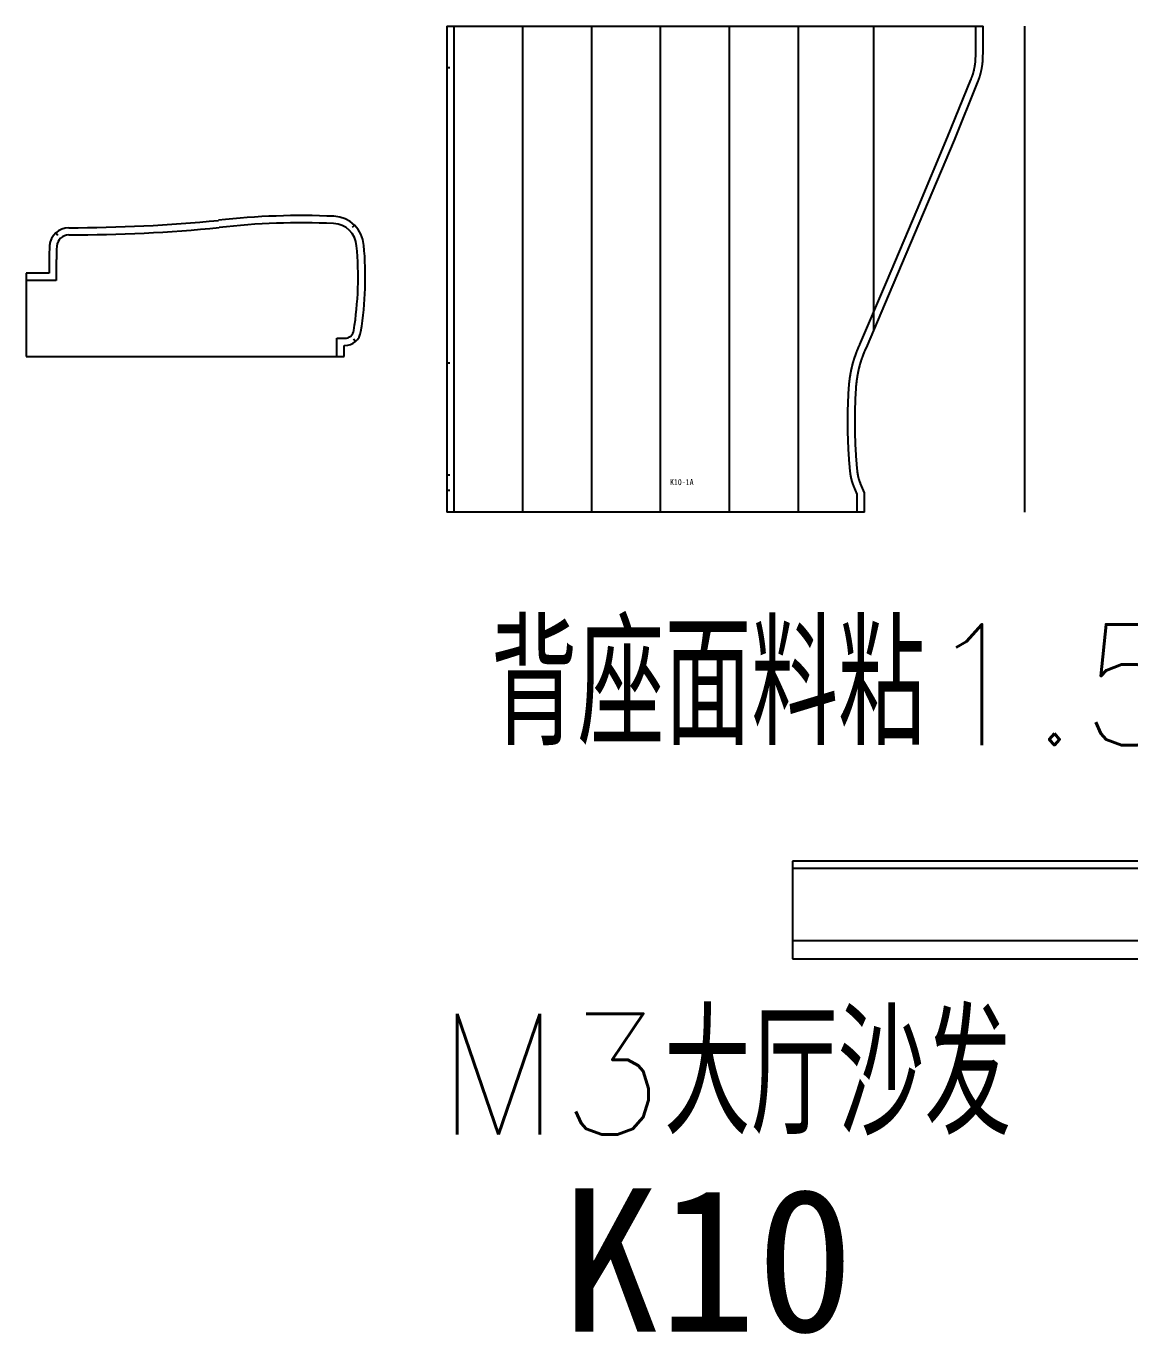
# Model space of a CAD drawing. Header units: millimetres. Extents: x 1725838 to 1745173, y -304752 to -289676.
# Drawn here: x 1726156 to 1727985, y -303026 to -300859 of the extents above; entities that cross this region are included whole.
import ezdxf

# ---------------------------------------------------------------- set-up
doc = ezdxf.new("R2010")
doc.units = ezdxf.units.MM
for name, color, linetype in [('剪口线', 7, 'Continuous'), ('文字', 7, 'Continuous'), ('缝头内线', 7, 'Continuous')]:
    doc.layers.add(name, color=color, linetype=linetype)
doc.styles.get("Standard").update_dxf_attribs({"font": 'simplex.shx', "bigfont": 'gbcbig.shx'})
doc.styles.add('宋体平面', font='', dxfattribs={"width": 0.8})
doc.styles.get('宋体平面').set_extended_font_data('NSimSun')

msp = doc.modelspace()

# ---------------------------------------------------------------- linework, layer by layer
for p, q in [((1726852.8, -300859), (1727741.7, -300859)), ((1726852.8, -300859), (1726852.8, -301664.8)), ((1727545, -301664.8), (1726852.8, -301664.8)), ((1728633.5, -302243.1), (1727426.1, -302243.1)), ((1727426.1, -302243.1), (1727426.1, -302405.1)), ((1727426.1, -302405.1), (1728667, -302405.1))]:
    msp.add_line(p, q)
at = {"lineweight": -3}
for p, q in [((1726193.7, -301246), (1726193.7, -301268.4)), ((1726155.7, -301268.4), (1726155.7, -301406.4)), ((1726193.7, -301268.4), (1726155.7, -301268.4)), ((1726682.7, -301406.4), (1726682.7, -301388.4)), ((1726682.7, -301388.4), (1726683.9, -301388.4)), ((1726155.7, -301406.4), (1726682.7, -301406.4))]:
    msp.add_line(p, q, dxfattribs=at)
msp.add_lwpolyline([(1727545, -301664.8), (1727545, -301632.5), (1727538.7, -301616.8), (1727538.5, -301616.5), (1727538.5, -301616.4), (1727538.4, -301616.4), (1727538.4, -301616.3), (1727538.4, -301616.2), (1727538.4, -301616.2), (1727538.3, -301616.1), (1727538.3, -301616.1), (1727538.3, -301616), (1727538.3, -301616), (1727538.2, -301615.9), (1727538.2, -301615.9), (1727538.2, -301615.8), (1727538.2, -301615.7), (1727538.1, -301615.7), (1727538.1, -301615.6), (1727538.1, -301615.6), (1727538.1, -301615.5), (1727538, -301615.5), (1727538, -301615.4), (1727538, -301615.3), (1727538, -301615.3), (1727537.9, -301615.2), (1727537.9, -301615.2), (1727537.9, -301615.1), (1727537.9, -301615), (1727537.8, -301615), (1727537.8, -301614.9), (1727537.8, -301614.9), (1727537.8, -301614.8), (1727537.8, -301614.7), (1727537.7, -301614.7), (1727537.7, -301614.6), (1727537.7, -301614.6), (1727537.7, -301614.5), (1727537.6, -301614.4), (1727537.6, -301614.4), (1727537.6, -301614.3), (1727537.6, -301614.2), (1727537.5, -301614.2), (1727537.5, -301614.1), (1727537.5, -301614.1), (1727537.5, -301614), (1727537.4, -301613.9), (1727537.4, -301613.9), (1727537.4, -301613.8), (1727537.4, -301613.7), (1727537.3, -301613.7), (1727537.3, -301613.6), (1727537.3, -301613.5), (1727537.3, -301613.5), (1727537.2, -301613.4), (1727537.2, -301613.3), (1727537.2, -301613.3), (1727537.2, -301613.2), (1727537.1, -301613.1), (1727537.1, -301613.1), (1727537.1, -301613), (1727537.1, -301612.9), (1727537, -301612.9), (1727537, -301612.8), (1727537, -301612.7), (1727537, -301612.7), (1727537, -301612.6), (1727536.9, -301612.5), (1727536.9, -301612.5), (1727536.9, -301612.4), (1727536.9, -301612.3), (1727536.8, -301612.2), (1727536.8, -301612.2), (1727536.8, -301612.1), (1727536.8, -301612), (1727536.7, -301612), (1727536.7, -301611.9), (1727536.7, -301611.8), (1727536.7, -301611.8), (1727536.7, -301611.7), (1727536.6, -301611.6), (1727536.6, -301611.5), (1727536.6, -301611.5), (1727536.6, -301611.4), (1727536.5, -301611.3), (1727536.5, -301611.3), (1727536.5, -301611.2), (1727536.4, -301611), (1727536.4, -301610.9), (1727536.4, -301610.7), (1727536.3, -301610.6), (1727536.3, -301610.5), (1727536.2, -301610.3), (1727536.2, -301610.2), (1727536.1, -301610), (1727536.1, -301609.8), (1727536.1, -301609.7), (1727536, -301609.5), (1727536, -301609.4), (1727535.9, -301609.2), (1727535.9, -301609.1), (1727535.8, -301608.9), (1727535.8, -301608.8), (1727535.8, -301608.6), (1727535.7, -301608.4), (1727535.7, -301608.3), (1727535.6, -301608.1), (1727535.6, -301608), (1727535.5, -301607.8), (1727535.5, -301607.6), (1727535.5, -301607.5), (1727535.4, -301607.3), (1727535.4, -301607.1), (1727535.3, -301607), (1727535.3, -301606.8), (1727535.3, -301606.7), (1727535.2, -301606.5), (1727535.2, -301606.3), (1727535.2, -301606.2), (1727535.1, -301606), (1727535.1, -301605.8), (1727535, -301605.6), (1727535, -301605.5), (1727535, -301605.3), (1727534.9, -301605.1), (1727534.9, -301605), (1727534.9, -301604.8), (1727534.8, -301604.6), (1727534.8, -301604.4), (1727534.8, -301604.3), (1727534.7, -301604.1), (1727534.7, -301603.9), (1727534.7, -301603.7), (1727534.6, -301603.6), (1727534.6, -301603.4), (1727534.6, -301603.2), (1727534.5, -301603), (1727534.5, -301602.9), (1727534.5, -301602.7), (1727534.4, -301602.5), (1727534.4, -301602.3), (1727534.4, -301602.1), (1727534.3, -301602), (1727534.3, -301601.8), (1727534.3, -301601.6), (1727534.2, -301601.4), (1727534.2, -301601.2), (1727534.2, -301601), (1727534.2, -301600.9), (1727534.1, -301600.7), (1727534.1, -301600.5), (1727534.1, -301600.3), (1727534, -301600.1), (1727534, -301599.9), (1727534, -301599.7), (1727534, -301599.6), (1727533.9, -301599.4), (1727533.9, -301599.2), (1727533.9, -301599), (1727533.9, -301598.8), (1727533.8, -301598.6), (1727533.8, -301598.4), (1727533.8, -301598.2), (1727533.8, -301598.1), (1727533.7, -301597.9), (1727533.7, -301597.7), (1727533.7, -301597.5), (1727533.7, -301597.3), (1727533.7, -301597.1), (1727533.6, -301596.9), (1727533.6, -301596.7), (1727533.6, -301596.5), (1727533.6, -301596.4), (1727533.5, -301595.9), (1727533.5, -301595.3), (1727533.4, -301594.8), (1727533.4, -301594.2), (1727533.3, -301593.7), (1727533.3, -301593.1), (1727533.2, -301592.6), (1727533.2, -301592.1), (1727533.1, -301591.5), (1727533.1, -301591), (1727533, -301590.4), (1727533, -301589.9), (1727532.9, -301589.3), (1727532.9, -301588.8), (1727532.8, -301588.2), (1727532.8, -301587.7), (1727532.7, -301587.2), (1727532.7, -301586.6), (1727532.6, -301586.1), (1727532.6, -301585.5), (1727532.5, -301585), (1727532.5, -301584.4), (1727532.4, -301583.9), (1727532.4, -301583.3), (1727532.4, -301582.8), (1727532.3, -301582.2), (1727532.3, -301581.7), (1727532.2, -301581.1), (1727532.2, -301580.6), (1727532.1, -301580), (1727532.1, -301579.5), (1727532.1, -301578.9), (1727532, -301578.4), (1727532, -301577.8), (1727531.9, -301577.3), (1727531.9, -301576.7), (1727531.9, -301576.2), (1727531.8, -301575.6), (1727531.8, -301575.1), (1727531.7, -301574.5), (1727531.7, -301574), (1727531.7, -301573.4), (1727531.6, -301572.9), (1727531.6, -301572.3), (1727531.5, -301571.8), (1727531.5, -301571.2), (1727531.5, -301570.7), (1727531.4, -301570.1), (1727531.4, -301569.6), (1727531.4, -301569), (1727531.3, -301568.5), (1727531.3, -301567.9), (1727531.3, -301567.4), (1727531.2, -301566.8), (1727531.2, -301566.3), (1727531.2, -301565.7), (1727531.1, -301565.2), (1727531.1, -301564.6), (1727531.1, -301564.1), (1727531, -301563.5), (1727531, -301563), (1727531, -301562.4), (1727530.9, -301561.9), (1727530.9, -301561.3), (1727530.9, -301560.7), (1727530.8, -301560.2), (1727530.8, -301559.6), (1727530.8, -301559.1), (1727530.7, -301558.5), (1727530.7, -301558), (1727530.7, -301557.4), (1727530.7, -301556.9), (1727530.6, -301556.3), (1727530.6, -301555.8), (1727530.6, -301555.2), (1727530.6, -301554.6), (1727530.5, -301554.1), (1727530.5, -301553.5), (1727530.5, -301553), (1727530.5, -301552.4), (1727530.4, -301551.9), (1727530.4, -301551.3), (1727530.4, -301550.8), (1727530.4, -301550.2), (1727530.3, -301549.6), (1727530.3, -301549.1), (1727530.3, -301548.5), (1727530.3, -301548), (1727530.2, -301547.4), (1727530.2, -301546.9), (1727530.2, -301546.3), (1727530.2, -301545.8), (1727530.2, -301545.2), (1727530.1, -301544.6), (1727530.1, -301544.1), (1727530.1, -301543.5), (1727530.1, -301543), (1727530.1, -301542.4), (1727530, -301541.9), (1727530, -301541.3), (1727530, -301540.7), (1727530, -301540.2), (1727530, -301539.6), (1727530, -301539.1), (1727529.9, -301538.5), (1727529.9, -301538), (1727529.9, -301537.4), (1727529.9, -301536.8), (1727529.9, -301536.3), (1727529.9, -301535.7), (1727529.9, -301535.2), (1727529.8, -301534.6), (1727529.8, -301534), (1727529.8, -301533.5), (1727529.8, -301532.9), (1727529.8, -301532.4), (1727529.8, -301531.8), (1727529.8, -301531.3), (1727529.8, -301530.7), (1727529.8, -301530.1), (1727529.7, -301529.6), (1727529.7, -301529), (1727529.7, -301528.5), (1727529.7, -301527.9), (1727529.7, -301527.3), (1727529.7, -301526.8), (1727529.7, -301526.2), (1727529.7, -301525.7), (1727529.7, -301525.1), (1727529.7, -301524.6), (1727529.7, -301524), (1727529.7, -301523.4), (1727529.7, -301522.9), (1727529.6, -301522.3), (1727529.6, -301521.8), (1727529.6, -301521.2), (1727529.6, -301520.6), (1727529.6, -301520.1), (1727529.6, -301519.5), (1727529.6, -301519), (1727529.6, -301518.4), (1727529.6, -301517.8), (1727529.6, -301517.3), (1727529.6, -301516.7), (1727529.6, -301516.2), (1727529.6, -301515.6), (1727529.6, -301515.1), (1727529.6, -301514.5), (1727529.6, -301513.9), (1727529.6, -301513.4), (1727529.6, -301512.8), (1727529.6, -301512.3), (1727529.6, -301511.7), (1727529.6, -301511.1), (1727529.6, -301510.6), (1727529.6, -301510), (1727529.6, -301509.5), (1727529.6, -301508.9), (1727529.6, -301508.3), (1727529.6, -301507.8), (1727529.6, -301507.2), (1727529.6, -301506.7), (1727529.7, -301506.1), (1727529.7, -301505.5), (1727529.7, -301505), (1727529.7, -301504.4), (1727529.7, -301503.9), (1727529.7, -301503.3), (1727529.7, -301502.8), (1727529.7, -301502.2), (1727529.7, -301501.6), (1727529.7, -301501.1), (1727529.7, -301500.5), (1727529.7, -301500), (1727529.7, -301499.4), (1727529.8, -301498.8), (1727529.8, -301498.3), (1727529.8, -301497.7), (1727529.8, -301497.2), (1727529.8, -301496.6), (1727529.8, -301496.1), (1727529.8, -301495.5), (1727529.8, -301494.9), (1727529.9, -301494.4), (1727529.9, -301493.8), (1727529.9, -301493.3), (1727529.9, -301492.7), (1727529.9, -301492.1), (1727529.9, -301491.6), (1727529.9, -301491), (1727530, -301490.5), (1727530, -301489.9), (1727530, -301489.4), (1727530, -301488.8), (1727530, -301488.2), (1727530, -301487.7), (1727530.1, -301487.1), (1727530.1, -301486.6), (1727530.1, -301486), (1727530.1, -301485.5), (1727530.1, -301484.9), (1727530.1, -301484.3), (1727530.2, -301483.8), (1727530.2, -301483.2), (1727530.2, -301482.7), (1727530.2, -301482.1), (1727530.3, -301481.6), (1727530.3, -301481), (1727530.3, -301480.4), (1727530.3, -301479.9), (1727530.3, -301479.3), (1727530.4, -301478.8), (1727530.4, -301478.2), (1727530.4, -301477.7), (1727530.4, -301477.1), (1727530.5, -301476.6), (1727530.5, -301476), (1727530.5, -301475.4), (1727530.5, -301474.9), (1727530.6, -301474.3), (1727530.6, -301473.8), (1727530.6, -301473.2), (1727530.6, -301472.7), (1727530.7, -301472.1), (1727530.7, -301471.6), (1727530.7, -301471), (1727530.8, -301470.5), (1727530.8, -301469.9), (1727530.8, -301469.3), (1727530.8, -301468.8), (1727530.9, -301468.2), (1727530.9, -301467.7), (1727530.9, -301467.1), (1727531, -301466.6), (1727531, -301466), (1727531, -301465.5), (1727531.1, -301464.9), (1727531.1, -301464.4), (1727531.1, -301463.8), (1727531.2, -301463.3), (1727531.2, -301462.7), (1727531.2, -301462.2), (1727531.3, -301461.6), (1727531.3, -301461.1), (1727531.3, -301460.5), (1727531.4, -301459.9), (1727531.4, -301459.4), (1727531.4, -301458.8), (1727531.5, -301458.3), (1727531.5, -301457.7), (1727531.6, -301457.2), (1727531.6, -301456.6), (1727531.6, -301456.1), (1727531.7, -301455.5), (1727531.7, -301455), (1727531.7, -301454.6), (1727531.7, -301454.5), (1727531.8, -301454.3), (1727531.8, -301454.1), (1727531.8, -301453.9), (1727531.8, -301453.7), (1727531.8, -301453.4), (1727531.9, -301453.2), (1727531.9, -301453), (1727531.9, -301452.8), (1727531.9, -301452.6), (1727531.9, -301452.4), (1727532, -301452.2), (1727532, -301452), (1727532, -301451.8), (1727532, -301451.6), (1727532.1, -301451.3), (1727532.1, -301451.1), (1727532.1, -301450.9), (1727532.1, -301450.7), (1727532.2, -301450.5), (1727532.2, -301450.3), (1727532.2, -301450.1), (1727532.2, -301449.9), (1727532.2, -301449.7), (1727532.3, -301449.5), (1727532.3, -301449.3), (1727532.3, -301449), (1727532.3, -301448.8), (1727532.4, -301448.6), (1727532.4, -301448.4), (1727532.4, -301448.2), (1727532.4, -301448), (1727532.5, -301447.8), (1727532.5, -301447.6), (1727532.5, -301447.4), (1727532.6, -301447.2), (1727532.6, -301447), (1727532.6, -301446.8), (1727532.6, -301446.6), (1727532.7, -301446.4), (1727532.7, -301446.1), (1727532.7, -301445.9), (1727532.7, -301445.7), (1727532.8, -301445.5), (1727532.8, -301445.3), (1727532.8, -301445.1), (1727532.9, -301444.9), (1727532.9, -301444.7), (1727532.9, -301444.5), (1727532.9, -301444.3), (1727533, -301444.1), (1727533, -301443.9), (1727533, -301443.7), (1727533.1, -301443.5), (1727533.1, -301443.3), (1727533.1, -301443.1), (1727533.1, -301442.9), (1727533.2, -301442.7), (1727533.2, -301442.5), (1727533.2, -301442.3), (1727533.3, -301442.1), (1727533.3, -301441.9), (1727533.3, -301441.7), (1727533.4, -301441.5), (1727533.4, -301441.3), (1727533.4, -301441.1), (1727533.5, -301440.9), (1727533.5, -301440.7), (1727533.5, -301440.4), (1727533.5, -301440.2), (1727533.6, -301440), (1727533.6, -301439.8), (1727533.6, -301439.6), (1727533.7, -301439.4), (1727533.7, -301439.2), (1727533.7, -301439), (1727533.8, -301438.8), (1727533.8, -301438.6), (1727533.8, -301438.4), (1727533.9, -301438.3), (1727533.9, -301438.1), (1727533.9, -301437.9), (1727534, -301437.7), (1727534, -301437.5), (1727534, -301437.3), (1727534.1, -301437.1), (1727534.1, -301436.9), (1727534.2, -301436.7), (1727534.2, -301436.5), (1727534.2, -301436.3), (1727534.3, -301436.1), (1727534.3, -301435.9), (1727534.3, -301435.7), (1727534.4, -301435.5), (1727534.4, -301435.3), (1727534.4, -301435.1), (1727534.5, -301434.9), (1727534.5, -301434.7), (1727534.5, -301434.5), (1727534.6, -301434.3), (1727534.6, -301434.1), (1727534.7, -301433.9), (1727534.7, -301433.7), (1727534.7, -301433.5), (1727534.8, -301433.3), (1727534.8, -301433.1), (1727534.8, -301433), (1727534.9, -301432.8), (1727534.9, -301432.6), (1727535, -301432.4), (1727535, -301432.2), (1727535, -301432), (1727535.1, -301431.8), (1727535.1, -301431.6), (1727535.2, -301431.4), (1727535.2, -301431.2), (1727535.2, -301431), (1727535.3, -301430.8), (1727535.3, -301430.7), (1727535.4, -301430.5), (1727535.4, -301430.3), (1727535.4, -301430.1), (1727535.5, -301429.9), (1727535.5, -301429.7), (1727535.6, -301429.5), (1727535.6, -301429.3), (1727535.6, -301429.1), (1727535.7, -301429), (1727535.7, -301428.8), (1727535.8, -301428.6), (1727535.8, -301428.4), (1727535.9, -301428.2), (1727535.9, -301428), (1727535.9, -301427.8), (1727536, -301427.6), (1727536, -301427.5), (1727536.1, -301427.3), (1727536.1, -301427.1), (1727536.1, -301426.9), (1727536.2, -301426.7), (1727536.2, -301426.5), (1727536.3, -301426.4), (1727536.3, -301426.2), (1727536.4, -301426), (1727536.4, -301425.8), (1727536.5, -301425.6), (1727536.5, -301425.4), (1727536.5, -301425.3), (1727536.6, -301425.1), (1727536.6, -301424.9), (1727536.7, -301424.7), (1727536.7, -301424.5), (1727536.8, -301424.3), (1727536.8, -301424.2), (1727536.9, -301424), (1727536.9, -301423.8), (1727536.9, -301423.6), (1727537, -301423.4), (1727537, -301423.3), (1727537.1, -301423.1), (1727537.1, -301422.9), (1727537.2, -301422.7), (1727537.2, -301422.5), (1727537.3, -301422.4), (1727537.3, -301422.2), (1727537.4, -301422), (1727537.4, -301421.8), (1727537.5, -301421.7), (1727537.5, -301421.5), (1727537.6, -301421.3), (1727537.6, -301421.1), (1727537.7, -301420.9), (1727537.7, -301420.8), (1727537.7, -301420.6), (1727537.8, -301420.4), (1727537.8, -301420.2), (1727537.9, -301420.1), (1727537.9, -301419.9), (1727538, -301419.7), (1727538, -301419.6), (1727538.1, -301419.4), (1727538.1, -301419.2), (1727538.2, -301419), (1727538.2, -301418.9), (1727538.3, -301418.7), (1727538.3, -301418.5), (1727538.4, -301418.3), (1727538.4, -301418.2), (1727538.5, -301418), (1727538.5, -301417.8), (1727538.6, -301417.7), (1727538.6, -301417.5), (1727538.7, -301417.3), (1727538.7, -301417.2), (1727538.8, -301417), (1727538.8, -301416.8), (1727538.9, -301416.7), (1727538.9, -301416.5), (1727539, -301416.3), (1727539, -301416.1), (1727539.1, -301416), (1727539.1, -301415.8), (1727539.2, -301415.6), (1727539.2, -301415.5), (1727539.3, -301415.3), (1727539.4, -301415.2), (1727539.4, -301415), (1727539.5, -301414.8), (1727539.5, -301414.7), (1727539.6, -301414.5), (1727539.6, -301414.3), (1727539.7, -301414.2), (1727539.7, -301414), (1727539.8, -301413.8), (1727539.8, -301413.7), (1727539.9, -301413.5), (1727539.9, -301413.4), (1727540, -301413.2), (1727540, -301413), (1727540.1, -301412.9), (1727540.1, -301412.7), (1727540.2, -301412.6), (1727540.3, -301412.4), (1727540.3, -301412.2), (1727540.4, -301412.1), (1727540.4, -301411.9), (1727540.5, -301411.8), (1727540.5, -301411.6), (1727540.6, -301411.4), (1727540.6, -301411.3), (1727540.7, -301411.1), (1727540.8, -301411), (1727540.8, -301410.8), (1727540.9, -301410.7), (1727540.9, -301410.5), (1727541, -301410.3), (1727541, -301410.2), (1727541.1, -301410), (1727541.1, -301409.9), (1727541.2, -301409.7), (1727541.3, -301409.6), (1727541.3, -301409.4), (1727541.4, -301409.3), (1727541.4, -301409.1), (1727541.5, -301409), (1727541.5, -301408.8), (1727541.6, -301408.7), (1727541.7, -301408.5), (1727541.7, -301408.4), (1727541.8, -301408.2), (1727541.8, -301408.1), (1727541.9, -301407.9), (1727541.9, -301407.8), (1727542, -301407.6), (1727542.1, -301407.5), (1727542.2, -301407), (1727542.4, -301406.6), (1727542.4, -301406.5), (1727542.5, -301406.3), (1727542.5, -301406.2), (1727542.5, -301406.1), (1727542.6, -301406), (1727542.6, -301405.8), (1727542.7, -301405.7), (1727542.7, -301405.6), (1727542.8, -301405.5), (1727542.8, -301405.3), (1727542.8, -301405.2), (1727542.9, -301405.1), (1727542.9, -301405), (1727543, -301404.8), (1727543, -301404.7), (1727543.1, -301404.6), (1727543.1, -301404.5), (1727543.1, -301404.3), (1727543.2, -301404.2), (1727543.2, -301404.1), (1727543.3, -301404), (1727543.3, -301403.9), (1727543.4, -301403.7), (1727543.4, -301403.6), (1727543.4, -301403.5), (1727543.5, -301403.4), (1727543.5, -301403.2), (1727543.6, -301403.1), (1727543.6, -301403), (1727543.7, -301402.9), (1727543.7, -301402.8), (1727543.8, -301402.6), (1727543.8, -301402.5), (1727543.8, -301402.4), (1727543.9, -301402.3), (1727543.9, -301402.2), (1727544, -301402), (1727544, -301401.9), (1727544.1, -301401.8), (1727544.1, -301401.7), (1727544.2, -301401.6), (1727544.2, -301401.5), (1727544.2, -301401.3), (1727544.3, -301401.2), (1727544.3, -301401.1), (1727544.4, -301401), (1727544.4, -301400.9), (1727544.5, -301400.8), (1727544.5, -301400.6), (1727544.6, -301400.5), (1727544.6, -301400.4), (1727544.7, -301400.3), (1727544.7, -301400.2), (1727544.7, -301400.1), (1727544.8, -301399.9), (1727544.8, -301399.8), (1727544.9, -301399.7), (1727544.9, -301399.6), (1727545, -301399.5), (1727545, -301399.4), (1727545.1, -301399.3), (1727545.1, -301399.1), (1727545.2, -301399), (1727545.2, -301398.9), (1727545.3, -301398.8), (1727545.3, -301398.7), (1727545.4, -301398.6), (1727545.4, -301398.5), (1727545.4, -301398.4), (1727545.5, -301398.3), (1727545.5, -301398.1), (1727545.6, -301398), (1727545.6, -301397.9), (1727545.7, -301397.8), (1727545.7, -301397.7), (1727545.8, -301397.6), (1727545.8, -301397.5), (1727545.9, -301397.4), (1727545.9, -301397.3), (1727546, -301397.2), (1727546, -301397), (1727546.1, -301396.9), (1727546.1, -301396.8), (1727546.1, -301396.7), (1727546.2, -301396.6), (1727546.2, -301396.5), (1727546.3, -301396.4), (1727546.3, -301396.3), (1727546.4, -301396.2), (1727546.4, -301396.1), (1727546.5, -301396), (1727546.5, -301395.9), (1727546.6, -301395.8), (1727546.6, -301395.7), (1727546.7, -301395.6), (1727546.7, -301395.4), (1727546.8, -301395.3), (1727546.8, -301395.2), (1727546.9, -301395.1), (1727546.9, -301395), (1727547, -301394.9), (1727547, -301394.8), (1727547.1, -301394.7), (1727547.1, -301394.6), (1727547.2, -301394.5), (1727547.2, -301394.4), (1727547.3, -301394.3), (1727547.3, -301394.2), (1727547.3, -301394.1), (1727547.4, -301394), (1727547.4, -301393.9), (1727547.5, -301393.8), (1727547.5, -301393.7), (1727547.6, -301393.6), (1727547.6, -301393.5), (1727547.7, -301393.4), (1727547.7, -301393.3), (1727547.8, -301393.2), (1727547.8, -301393.1), (1727547.9, -301393), (1727547.9, -301392.9), (1727548, -301392.8), (1727548, -301392.7), (1727548.1, -301392.6), (1727548.1, -301392.5), (1727548.2, -301392.4), (1727548.4, -301392), (1727592.7, -301288), (1727643.4, -301167.9), (1727694.2, -301047.8), (1727732.4, -300952.9), (1727732.4, -300952.8), (1727732.5, -300952.7), (1727732.5, -300952.6), (1727732.6, -300952.5), (1727732.6, -300952.4), (1727732.7, -300952.2), (1727732.7, -300952.1), (1727732.8, -300952), (1727732.8, -300951.9), (1727732.9, -300951.8), (1727733, -300951.6), (1727733, -300951.5), (1727733.1, -300951.4), (1727733.1, -300951.3), (1727733.2, -300951.2), (1727733.2, -300951), (1727733.3, -300950.9), (1727733.4, -300950.7), (1727733.5, -300950.4), (1727733.6, -300950.2), (1727733.7, -300949.9), (1727733.8, -300949.7), (1727733.9, -300949.4), (1727734, -300949.2), (1727734.1, -300948.9), (1727734.2, -300948.7), (1727734.3, -300948.4), (1727734.4, -300948.2), (1727734.5, -300947.9), (1727734.6, -300947.7), (1727734.7, -300947.4), (1727734.8, -300947.2), (1727734.9, -300946.9), (1727735, -300946.6), (1727735.1, -300946.4), (1727735.2, -300946.1), (1727735.3, -300945.9), (1727735.4, -300945.6), (1727735.5, -300945.4), (1727735.6, -300945.1), (1727735.7, -300944.8), (1727735.7, -300944.6), (1727735.8, -300944.3), (1727735.9, -300944), (1727736, -300943.8), (1727736.1, -300943.5), (1727736.2, -300943.2), (1727736.3, -300943), (1727736.4, -300942.7), (1727736.4, -300942.4), (1727736.5, -300942.2), (1727736.6, -300941.9), (1727736.7, -300941.6), (1727736.8, -300941.3), (1727736.9, -300941.1), (1727736.9, -300940.8), (1727737, -300940.5), (1727737.1, -300940.2), (1727737.2, -300940), (1727737.3, -300939.7), (1727737.3, -300939.4), (1727737.4, -300939.1), (1727737.5, -300938.9), (1727737.6, -300938.6), (1727737.6, -300938.3), (1727737.7, -300938), (1727737.8, -300937.7), (1727737.9, -300937.4), (1727737.9, -300937.2), (1727738, -300936.9), (1727738.1, -300936.6), (1727738.2, -300936.3), (1727738.2, -300936), (1727738.3, -300935.7), (1727738.4, -300935.4), (1727738.4, -300935.2), (1727738.5, -300934.9), (1727738.6, -300934.6), (1727738.6, -300934.3), (1727738.7, -300934), (1727738.8, -300933.7), (1727738.8, -300933.4), (1727738.9, -300933.1), (1727739, -300932.8), (1727739, -300932.5), (1727739.1, -300932.2), (1727739.2, -300931.9), (1727739.2, -300931.6), (1727739.3, -300931.3), (1727739.3, -300931.1), (1727739.4, -300930.8), (1727739.5, -300930.5), (1727739.5, -300930.2), (1727739.6, -300929.9), (1727739.6, -300929.6), (1727739.7, -300929.3), (1727739.7, -300929), (1727739.8, -300928.7), (1727739.8, -300928.4), (1727739.9, -300928.1), (1727739.9, -300927.7), (1727740, -300927.4), (1727740.1, -300927.1), (1727740.1, -300926.8), (1727740.2, -300926.5), (1727740.2, -300926.2), (1727740.2, -300925.9), (1727740.3, -300925.6), (1727740.3, -300925.3), (1727740.4, -300925), (1727740.4, -300924.7), (1727740.5, -300924.4), (1727740.5, -300924.1), (1727740.6, -300923.8), (1727740.6, -300923.5), (1727740.7, -300923.1), (1727740.7, -300922.8), (1727740.7, -300922.5), (1727740.8, -300922.2), (1727740.8, -300921.9), (1727740.9, -300921.6), (1727740.9, -300921.3), (1727740.9, -300921), (1727741, -300920.7), (1727741, -300920.3), (1727741.1, -300920), (1727741.1, -300919.7), (1727741.1, -300919.4), (1727741.2, -300919.1), (1727741.2, -300918.8), (1727741.2, -300918.5), (1727741.3, -300918.1), (1727741.3, -300917.8), (1727741.3, -300917.5), (1727741.4, -300916.8), (1727741.4, -300916.1), (1727741.4, -300915.7), (1727741.4, -300915.3), (1727741.4, -300915), (1727741.5, -300914.6), (1727741.5, -300914.2), (1727741.5, -300913.9), (1727741.5, -300913.5), (1727741.5, -300913.2), (1727741.5, -300912.8), (1727741.5, -300912.4), (1727741.5, -300912.1), (1727741.5, -300911.7), (1727741.5, -300911.3), (1727741.6, -300911), (1727741.6, -300910.6), (1727741.6, -300910.2), (1727741.6, -300909.9), (1727741.6, -300909.5), (1727741.6, -300909.1), (1727741.6, -300908.8), (1727741.6, -300908.4), (1727741.6, -300908), (1727741.6, -300907.7), (1727741.6, -300907.3), (1727741.6, -300906.9), (1727741.6, -300906.6), (1727741.7, -300906.2), (1727741.7, -300905.8), (1727741.7, -300905.5), (1727741.7, -300905.1), (1727741.7, -300904.7), (1727741.7, -300904.4), (1727741.7, -300904), (1727741.7, -300903.6), (1727741.7, -300903.3), (1727741.7, -300902.9), (1727741.7, -300902.5), (1727741.7, -300902.2), (1727741.7, -300901.8), (1727741.7, -300901.4), (1727741.7, -300901.1), (1727741.7, -300900.7), (1727741.7, -300900.4), (1727741.7, -300900), (1727741.7, -300899.6), (1727741.7, -300899.3), (1727741.7, -300898.9), (1727741.7, -300898.5), (1727741.7, -300898.2), (1727741.7, -300897.8), (1727741.7, -300897.4), (1727741.7, -300897.1), (1727741.7, -300896.7), (1727741.7, -300896.3), (1727741.7, -300896), (1727741.7, -300895.6), (1727741.7, -300895.2), (1727741.7, -300894.9), (1727741.7, -300894.5), (1727741.7, -300894.1), (1727741.7, -300893.8), (1727741.7, -300893.4), (1727741.7, -300893), (1727741.7, -300859)])
for centre, radius, start, end in [((1726224.7, -298631.8), 2561.3, 270.0403, 275.5961), ((1726612.3, -302388.9), 1215.9, 87.4741, 96.5083), ((1726663.6, -301226.2), 52, 4.2617, 87.4741), ((1726226.5, -301225.1), 32, 90.0403, 175.3768), ((1726468.3, -301244.7), 274.5, 175.3768, 180.2883), ((1726153.5, -301275.1), 564.4, 350.8412, 5.3659), ((1726683.9, -301361.4), 27, 270, 352.5068)]:
    msp.add_arc(centre, radius, start, end, dxfattribs=at)
at = {"layer": '剪口线', "color": 2}
for p, q in [((1726852.8, -300927.3), (1726857.8, -300927.3)), ((1726204.8, -301201.6), (1726208.2, -301205.3)), ((1726699.8, -301188.9), (1726696.3, -301192.5)), ((1726701.8, -301381.7), (1726698.5, -301378)), ((1726852.8, -301416.9), (1726857.8, -301416.9)), ((1726852.8, -301602.9), (1726857.8, -301602.9)), ((1726852.8, -301628.1), (1726857.8, -301628.1))]:
    msp.add_line(p, q, dxfattribs=at)
at = {"layer": '文字', "color": 3}
for p, q in [((1726979, -301664.8), (1726979, -300859)), ((1727093.1, -301664.8), (1727093.1, -300859)), ((1727207.2, -301664.8), (1727207.2, -300859)), ((1727321.4, -301664.8), (1727321.4, -300859)), ((1727435.5, -300859), (1727435.5, -301664.8)), ((1727560.4, -300859), (1727560.4, -301363.7))]:
    msp.add_line(p, q, dxfattribs=at)
at = {"layer": '缝头内线', "color": 1}
for p, q in [((1726864.8, -300859), (1726864.8, -301664.8)), ((1727810.3, -300859), (1727810.3, -301664.8)), ((1726205.7, -301246), (1726205.7, -301280.4)), ((1726205.7, -301280.4), (1726155.7, -301280.4)), ((1726670.7, -301406.4), (1726670.7, -301376.4)), ((1726670.7, -301376.4), (1726683.9, -301376.4)), ((1728620.1, -302255.1), (1727426.1, -302255.1)), ((1728620.1, -302375.1), (1727426.1, -302375.1))]:
    msp.add_line(p, q, dxfattribs=at)
msp.add_lwpolyline([(1727533, -301664.8), (1727533, -301634.8), (1727527.6, -301621.6), (1727527.6, -301621.5), (1727527.6, -301621.4), (1727527.5, -301621.4), (1727527.5, -301621.3), (1727527.5, -301621.2), (1727527.4, -301621.1), (1727527.4, -301621.1), (1727527.4, -301621), (1727527.3, -301620.9), (1727527.3, -301620.8), (1727527.3, -301620.7), (1727527.2, -301620.7), (1727527.2, -301620.6), (1727527.2, -301620.5), (1727527.1, -301620.4), (1727527.1, -301620.4), (1727527.1, -301620.3), (1727527, -301620.2), (1727527, -301620.1), (1727527, -301620.1), (1727526.9, -301620), (1727526.9, -301619.9), (1727526.9, -301619.8), (1727526.8, -301619.8), (1727526.8, -301619.7), (1727526.8, -301619.6), (1727526.7, -301619.5), (1727526.7, -301619.5), (1727526.7, -301619.4), (1727526.6, -301619.3), (1727526.6, -301619.2), (1727526.6, -301619.1), (1727526.6, -301619.1), (1727526.5, -301619), (1727526.5, -301618.9), (1727526.5, -301618.8), (1727526.4, -301618.7), (1727526.4, -301618.7), (1727526.4, -301618.6), (1727526.3, -301618.5), (1727526.3, -301618.4), (1727526.3, -301618.3), (1727526.2, -301618.2), (1727526.2, -301618.2), (1727526.2, -301618.1), (1727526.1, -301618), (1727526.1, -301617.9), (1727526.1, -301617.8), (1727526.1, -301617.7), (1727526, -301617.7), (1727526, -301617.6), (1727526, -301617.5), (1727525.9, -301617.4), (1727525.9, -301617.3), (1727525.9, -301617.2), (1727525.8, -301617.2), (1727525.8, -301617.1), (1727525.8, -301617), (1727525.7, -301616.9), (1727525.7, -301616.8), (1727525.7, -301616.7), (1727525.7, -301616.7), (1727525.6, -301616.6), (1727525.6, -301616.5), (1727525.6, -301616.4), (1727525.5, -301616.3), (1727525.5, -301616.2), (1727525.5, -301616.1), (1727525.5, -301616.1), (1727525.4, -301616), (1727525.4, -301615.9), (1727525.4, -301615.8), (1727525.3, -301615.7), (1727525.3, -301615.6), (1727525.3, -301615.5), (1727525.3, -301615.5), (1727525.2, -301615.4), (1727525.2, -301615.3), (1727525.2, -301615.2), (1727525.1, -301615.1), (1727525.1, -301615), (1727525.1, -301614.9), (1727525.1, -301614.8), (1727525, -301614.7), (1727525, -301614.6), (1727524.9, -301614.4), (1727524.9, -301614.2), (1727524.8, -301614), (1727524.8, -301613.9), (1727524.7, -301613.7), (1727524.7, -301613.5), (1727524.6, -301613.3), (1727524.6, -301613.1), (1727524.5, -301613), (1727524.5, -301612.8), (1727524.4, -301612.6), (1727524.3, -301612.4), (1727524.3, -301612.2), (1727524.2, -301612), (1727524.2, -301611.8), (1727524.1, -301611.7), (1727524.1, -301611.5), (1727524, -301611.3), (1727524, -301611.1), (1727524, -301610.9), (1727523.9, -301610.7), (1727523.9, -301610.5), (1727523.8, -301610.3), (1727523.8, -301610.1), (1727523.7, -301609.9), (1727523.7, -301609.7), (1727523.6, -301609.6), (1727523.6, -301609.4), (1727523.5, -301609.2), (1727523.5, -301609), (1727523.4, -301608.8), (1727523.4, -301608.6), (1727523.4, -301608.4), (1727523.3, -301608.2), (1727523.3, -301608), (1727523.2, -301607.8), (1727523.2, -301607.6), (1727523.1, -301607.4), (1727523.1, -301607.2), (1727523.1, -301607), (1727523, -301606.8), (1727523, -301606.6), (1727522.9, -301606.4), (1727522.9, -301606.2), (1727522.9, -301606), (1727522.8, -301605.8), (1727522.8, -301605.6), (1727522.8, -301605.4), (1727522.7, -301605.2), (1727522.7, -301605), (1727522.6, -301604.8), (1727522.6, -301604.6), (1727522.6, -301604.4), (1727522.5, -301604.1), (1727522.5, -301603.9), (1727522.5, -301603.7), (1727522.4, -301603.5), (1727522.4, -301603.3), (1727522.4, -301603.1), (1727522.3, -301602.9), (1727522.3, -301602.7), (1727522.3, -301602.5), (1727522.2, -301602.3), (1727522.2, -301602.1), (1727522.2, -301601.9), (1727522.1, -301601.6), (1727522.1, -301601.4), (1727522.1, -301601.2), (1727522.1, -301601), (1727522, -301600.8), (1727522, -301600.6), (1727522, -301600.4), (1727521.9, -301600.2), (1727521.9, -301599.9), (1727521.9, -301599.7), (1727521.9, -301599.5), (1727521.8, -301599.3), (1727521.8, -301599.1), (1727521.8, -301598.9), (1727521.8, -301598.7), (1727521.7, -301598.4), (1727521.7, -301598.2), (1727521.7, -301598), (1727521.7, -301597.8), (1727521.6, -301597.6), (1727521.6, -301597), (1727521.5, -301596.5), (1727521.5, -301595.9), (1727521.4, -301595.4), (1727521.4, -301594.8), (1727521.3, -301594.3), (1727521.3, -301593.7), (1727521.2, -301593.2), (1727521.2, -301592.6), (1727521.1, -301592.1), (1727521.1, -301591.5), (1727521, -301591), (1727521, -301590.4), (1727520.9, -301589.9), (1727520.9, -301589.3), (1727520.8, -301588.8), (1727520.8, -301588.2), (1727520.7, -301587.6), (1727520.7, -301587.1), (1727520.6, -301586.5), (1727520.6, -301586), (1727520.5, -301585.4), (1727520.5, -301584.9), (1727520.4, -301584.3), (1727520.4, -301583.8), (1727520.4, -301583.2), (1727520.3, -301582.6), (1727520.3, -301582.1), (1727520.2, -301581.5), (1727520.2, -301581), (1727520.1, -301580.4), (1727520.1, -301579.9), (1727520, -301579.3), (1727520, -301578.8), (1727520, -301578.2), (1727519.9, -301577.6), (1727519.9, -301577.1), (1727519.8, -301576.5), (1727519.8, -301576), (1727519.8, -301575.4), (1727519.7, -301574.8), (1727519.7, -301574.3), (1727519.6, -301573.7), (1727519.6, -301573.2), (1727519.6, -301572.6), (1727519.5, -301572.1), (1727519.5, -301571.5), (1727519.5, -301570.9), (1727519.4, -301570.4), (1727519.4, -301569.8), (1727519.3, -301569.3), (1727519.3, -301568.7), (1727519.3, -301568.1), (1727519.2, -301567.6), (1727519.2, -301567), (1727519.2, -301566.5), (1727519.1, -301565.9), (1727519.1, -301565.3), (1727519.1, -301564.8), (1727519, -301564.2), (1727519, -301563.6), (1727519, -301563.1), (1727518.9, -301562.5), (1727518.9, -301562), (1727518.9, -301561.4), (1727518.9, -301560.8), (1727518.8, -301560.3), (1727518.8, -301559.7), (1727518.8, -301559.2), (1727518.7, -301558.6), (1727518.7, -301558), (1727518.7, -301557.5), (1727518.6, -301556.9), (1727518.6, -301556.3), (1727518.6, -301555.8), (1727518.6, -301555.2), (1727518.5, -301554.7), (1727518.5, -301554.1), (1727518.5, -301553.5), (1727518.5, -301553), (1727518.4, -301552.4), (1727518.4, -301551.8), (1727518.4, -301551.3), (1727518.4, -301550.7), (1727518.3, -301550.1), (1727518.3, -301549.6), (1727518.3, -301549), (1727518.3, -301548.5), (1727518.3, -301547.9), (1727518.2, -301547.3), (1727518.2, -301546.8), (1727518.2, -301546.2), (1727518.2, -301545.6), (1727518.2, -301545.1), (1727518.1, -301544.5), (1727518.1, -301543.9), (1727518.1, -301543.4), (1727518.1, -301542.8), (1727518.1, -301542.2), (1727518, -301541.7), (1727518, -301541.1), (1727518, -301540.5), (1727518, -301540), (1727518, -301539.4), (1727518, -301538.8), (1727517.9, -301538.3), (1727517.9, -301537.7), (1727517.9, -301537.2), (1727517.9, -301536.6), (1727517.9, -301536), (1727517.9, -301535.5), (1727517.9, -301534.9), (1727517.8, -301534.3), (1727517.8, -301533.8), (1727517.8, -301533.2), (1727517.8, -301532.6), (1727517.8, -301532.1), (1727517.8, -301531.5), (1727517.8, -301530.9), (1727517.8, -301530.4), (1727517.7, -301529.8), (1727517.7, -301529.2), (1727517.7, -301528.7), (1727517.7, -301528.1), (1727517.7, -301527.5), (1727517.7, -301527), (1727517.7, -301526.4), (1727517.7, -301525.8), (1727517.7, -301525.3), (1727517.7, -301524.7), (1727517.7, -301524.1), (1727517.7, -301523.6), (1727517.7, -301523), (1727517.6, -301522.4), (1727517.6, -301521.9), (1727517.6, -301521.3), (1727517.6, -301520.7), (1727517.6, -301520.2), (1727517.6, -301519.6), (1727517.6, -301519), (1727517.6, -301518.5), (1727517.6, -301517.9), (1727517.6, -301517.3), (1727517.6, -301516.8), (1727517.6, -301516.2), (1727517.6, -301515.6), (1727517.6, -301515.1), (1727517.6, -301514.5), (1727517.6, -301513.9), (1727517.6, -301513.4), (1727517.6, -301512.8), (1727517.6, -301512.2), (1727517.6, -301511.7), (1727517.6, -301511.1), (1727517.6, -301510.5), (1727517.6, -301510), (1727517.6, -301509.4), (1727517.6, -301508.8), (1727517.6, -301508.3), (1727517.6, -301507.7), (1727517.6, -301507.1), (1727517.6, -301506.6), (1727517.7, -301506), (1727517.7, -301505.4), (1727517.7, -301504.9), (1727517.7, -301504.3), (1727517.7, -301503.7), (1727517.7, -301503.2), (1727517.7, -301502.6), (1727517.7, -301502), (1727517.7, -301501.5), (1727517.7, -301500.9), (1727517.7, -301500.3), (1727517.7, -301499.8), (1727517.7, -301499.2), (1727517.8, -301498.6), (1727517.8, -301498.1), (1727517.8, -301497.5), (1727517.8, -301496.9), (1727517.8, -301496.4), (1727517.8, -301495.8), (1727517.8, -301495.2), (1727517.8, -301494.7), (1727517.9, -301494.1), (1727517.9, -301493.5), (1727517.9, -301493), (1727517.9, -301492.4), (1727517.9, -301491.8), (1727517.9, -301491.3), (1727517.9, -301490.7), (1727518, -301490.1), (1727518, -301489.6), (1727518, -301489), (1727518, -301488.4), (1727518, -301487.9), (1727518, -301487.3), (1727518.1, -301486.7), (1727518.1, -301486.2), (1727518.1, -301485.6), (1727518.1, -301485.1), (1727518.1, -301484.5), (1727518.2, -301483.9), (1727518.2, -301483.4), (1727518.2, -301482.8), (1727518.2, -301482.2), (1727518.2, -301481.7), (1727518.3, -301481.1), (1727518.3, -301480.5), (1727518.3, -301480), (1727518.3, -301479.4), (1727518.4, -301478.8), (1727518.4, -301478.3), (1727518.4, -301477.7), (1727518.4, -301477.2), (1727518.4, -301476.6), (1727518.5, -301476), (1727518.5, -301475.5), (1727518.5, -301474.9), (1727518.5, -301474.3), (1727518.6, -301473.8), (1727518.6, -301473.2), (1727518.6, -301472.6), (1727518.7, -301472.1), (1727518.7, -301471.5), (1727518.7, -301471), (1727518.7, -301470.4), (1727518.8, -301469.8), (1727518.8, -301469.3), (1727518.8, -301468.7), (1727518.9, -301468.2), (1727518.9, -301467.6), (1727518.9, -301467), (1727519, -301466.5), (1727519, -301465.9), (1727519, -301465.3), (1727519, -301464.8), (1727519.1, -301464.2), (1727519.1, -301463.7), (1727519.1, -301463.1), (1727519.2, -301462.5), (1727519.2, -301462), (1727519.3, -301461.4), (1727519.3, -301460.9), (1727519.3, -301460.3), (1727519.4, -301459.7), (1727519.4, -301459.2), (1727519.4, -301458.6), (1727519.5, -301458.1), (1727519.5, -301457.5), (1727519.5, -301456.9), (1727519.6, -301456.4), (1727519.6, -301455.8), (1727519.7, -301455.3), (1727519.7, -301454.7), (1727519.7, -301454.1), (1727519.8, -301453.6), (1727519.8, -301453.4), (1727519.8, -301453.1), (1727519.8, -301452.9), (1727519.9, -301452.7), (1727519.9, -301452.5), (1727519.9, -301452.3), (1727519.9, -301452), (1727519.9, -301451.8), (1727520, -301451.6), (1727520, -301451.4), (1727520, -301451.2), (1727520, -301450.9), (1727520.1, -301450.7), (1727520.1, -301450.5), (1727520.1, -301450.3), (1727520.1, -301450), (1727520.2, -301449.8), (1727520.2, -301449.6), (1727520.2, -301449.4), (1727520.2, -301449.2), (1727520.3, -301448.9), (1727520.3, -301448.7), (1727520.3, -301448.5), (1727520.3, -301448.3), (1727520.4, -301448.1), (1727520.4, -301447.9), (1727520.4, -301447.6), (1727520.4, -301447.4), (1727520.5, -301447.2), (1727520.5, -301447), (1727520.5, -301446.8), (1727520.5, -301446.5), (1727520.6, -301446.3), (1727520.6, -301446.1), (1727520.6, -301445.9), (1727520.6, -301445.7), (1727520.7, -301445.5), (1727520.7, -301445.2), (1727520.7, -301445), (1727520.8, -301444.8), (1727520.8, -301444.6), (1727520.8, -301444.4), (1727520.8, -301444.1), (1727520.9, -301443.9), (1727520.9, -301443.7), (1727520.9, -301443.5), (1727521, -301443.3), (1727521, -301443.1), (1727521, -301442.9), (1727521.1, -301442.6), (1727521.1, -301442.4), (1727521.1, -301442.2), (1727521.1, -301442), (1727521.2, -301441.8), (1727521.2, -301441.6), (1727521.2, -301441.3), (1727521.3, -301441.1), (1727521.3, -301440.9), (1727521.3, -301440.7), (1727521.4, -301440.5), (1727521.4, -301440.3), (1727521.4, -301440.1), (1727521.5, -301439.8), (1727521.5, -301439.6), (1727521.5, -301439.4), (1727521.6, -301439.2), (1727521.6, -301439), (1727521.6, -301438.8), (1727521.7, -301438.6), (1727521.7, -301438.4), (1727521.7, -301438.1), (1727521.8, -301437.9), (1727521.8, -301437.7), (1727521.8, -301437.5), (1727521.9, -301437.3), (1727521.9, -301437.1), (1727521.9, -301436.9), (1727522, -301436.7), (1727522, -301436.5), (1727522, -301436.2), (1727522.1, -301436), (1727522.1, -301435.8), (1727522.2, -301435.6), (1727522.2, -301435.4), (1727522.2, -301435.2), (1727522.3, -301435), (1727522.3, -301434.8), (1727522.3, -301434.6), (1727522.4, -301434.4), (1727522.4, -301434.2), (1727522.4, -301433.9), (1727522.5, -301433.7), (1727522.5, -301433.5), (1727522.6, -301433.3), (1727522.6, -301433.1), (1727522.6, -301432.9), (1727522.7, -301432.7), (1727522.7, -301432.5), (1727522.8, -301432.3), (1727522.8, -301432.1), (1727522.8, -301431.9), (1727522.9, -301431.7), (1727522.9, -301431.4), (1727523, -301431.2), (1727523, -301431), (1727523, -301430.8), (1727523.1, -301430.6), (1727523.1, -301430.4), (1727523.2, -301430.2), (1727523.2, -301430), (1727523.2, -301429.8), (1727523.3, -301429.6), (1727523.3, -301429.4), (1727523.4, -301429.2), (1727523.4, -301429), (1727523.4, -301428.8), (1727523.5, -301428.6), (1727523.5, -301428.4), (1727523.6, -301428.2), (1727523.6, -301428), (1727523.7, -301427.8), (1727523.7, -301427.6), (1727523.7, -301427.4), (1727523.8, -301427.2), (1727523.8, -301427), (1727523.9, -301426.8), (1727523.9, -301426.6), (1727524, -301426.4), (1727524, -301426.2), (1727524.1, -301426), (1727524.1, -301425.8), (1727524.1, -301425.6), (1727524.2, -301425.4), (1727524.2, -301425.2), (1727524.3, -301425), (1727524.3, -301424.8), (1727524.4, -301424.6), (1727524.4, -301424.4), (1727524.5, -301424.2), (1727524.5, -301424), (1727524.6, -301423.8), (1727524.6, -301423.6), (1727524.6, -301423.4), (1727524.7, -301423.2), (1727524.7, -301423), (1727524.8, -301422.8), (1727524.8, -301422.6), (1727524.9, -301422.4), (1727524.9, -301422.2), (1727525, -301422), (1727525, -301421.8), (1727525.1, -301421.6), (1727525.1, -301421.4), (1727525.2, -301421.2), (1727525.2, -301421), (1727525.3, -301420.9), (1727525.3, -301420.7), (1727525.4, -301420.5), (1727525.4, -301420.3), (1727525.5, -301420.1), (1727525.5, -301419.9), (1727525.6, -301419.7), (1727525.6, -301419.5), (1727525.7, -301419.3), (1727525.7, -301419.1), (1727525.8, -301418.9), (1727525.8, -301418.7), (1727525.9, -301418.6), (1727525.9, -301418.4), (1727526, -301418.2), (1727526, -301418), (1727526.1, -301417.8), (1727526.1, -301417.6), (1727526.2, -301417.4), (1727526.2, -301417.2), (1727526.3, -301417), (1727526.3, -301416.9), (1727526.4, -301416.7), (1727526.4, -301416.5), (1727526.5, -301416.3), (1727526.5, -301416.1), (1727526.6, -301415.9), (1727526.6, -301415.7), (1727526.7, -301415.5), (1727526.8, -301415.4), (1727526.8, -301415.2), (1727526.9, -301415), (1727526.9, -301414.8), (1727527, -301414.6), (1727527, -301414.4), (1727527.1, -301414.3), (1727527.1, -301414.1), (1727527.2, -301413.9), (1727527.2, -301413.7), (1727527.3, -301413.5), (1727527.4, -301413.3), (1727527.4, -301413.2), (1727527.5, -301413), (1727527.5, -301412.8), (1727527.6, -301412.6), (1727527.6, -301412.4), (1727527.7, -301412.3), (1727527.7, -301412.1), (1727527.8, -301411.9), (1727527.9, -301411.7), (1727527.9, -301411.5), (1727528, -301411.4), (1727528, -301411.2), (1727528.1, -301411), (1727528.1, -301410.8), (1727528.2, -301410.6), (1727528.3, -301410.5), (1727528.3, -301410.3), (1727528.4, -301410.1), (1727528.4, -301409.9), (1727528.5, -301409.8), (1727528.5, -301409.6), (1727528.6, -301409.4), (1727528.7, -301409.2), (1727528.7, -301409.1), (1727528.8, -301408.9), (1727528.8, -301408.7), (1727528.9, -301408.5), (1727529, -301408.4), (1727529, -301408.2), (1727529.1, -301408), (1727529.1, -301407.8), (1727529.2, -301407.7), (1727529.3, -301407.5), (1727529.3, -301407.3), (1727529.4, -301407.1), (1727529.4, -301407), (1727529.5, -301406.8), (1727529.6, -301406.6), (1727529.6, -301406.5), (1727529.7, -301406.3), (1727529.7, -301406.1), (1727529.8, -301405.9), (1727529.9, -301405.8), (1727529.9, -301405.6), (1727530, -301405.4), (1727530.1, -301405.3), (1727530.1, -301405.1), (1727530.2, -301404.9), (1727530.2, -301404.8), (1727530.3, -301404.6), (1727530.4, -301404.4), (1727530.4, -301404.3), (1727530.5, -301404.1), (1727530.6, -301403.9), (1727530.6, -301403.8), (1727530.7, -301403.6), (1727530.7, -301403.4), (1727530.8, -301403.3), (1727530.9, -301403.1), (1727530.9, -301402.9), (1727531, -301402.8), (1727531, -301402.7), (1727531.1, -301402.5), (1727531.1, -301402.4), (1727531.2, -301402.3), (1727531.2, -301402.1), (1727531.3, -301402), (1727531.3, -301401.8), (1727531.4, -301401.7), (1727531.4, -301401.6), (1727531.4, -301401.4), (1727531.5, -301401.3), (1727531.5, -301401.2), (1727531.6, -301401), (1727531.6, -301400.9), (1727531.7, -301400.8), (1727531.7, -301400.6), (1727531.8, -301400.5), (1727531.8, -301400.3), (1727531.9, -301400.2), (1727531.9, -301400.1), (1727532, -301399.9), (1727532, -301399.8), (1727532.1, -301399.7), (1727532.1, -301399.5), (1727532.2, -301399.4), (1727532.2, -301399.3), (1727532.3, -301399.1), (1727532.3, -301399), (1727532.4, -301398.9), (1727532.4, -301398.7), (1727532.5, -301398.6), (1727532.5, -301398.5), (1727532.6, -301398.3), (1727532.6, -301398.2), (1727532.7, -301398.1), (1727532.7, -301397.9), (1727532.8, -301397.8), (1727532.8, -301397.7), (1727532.8, -301397.6), (1727532.9, -301397.4), (1727532.9, -301397.3), (1727533, -301397.2), (1727533, -301397), (1727533.1, -301396.9), (1727533.1, -301396.8), (1727533.2, -301396.6), (1727533.2, -301396.5), (1727533.3, -301396.4), (1727533.3, -301396.3), (1727533.4, -301396.1), (1727533.4, -301396), (1727533.5, -301395.9), (1727533.6, -301395.7), (1727533.6, -301395.6), (1727533.7, -301395.5), (1727533.7, -301395.4), (1727533.8, -301395.2), (1727533.8, -301395.1), (1727533.9, -301395), (1727533.9, -301394.9), (1727534, -301394.7), (1727534, -301394.6), (1727534.1, -301394.5), (1727534.1, -301394.4), (1727534.2, -301394.2), (1727534.2, -301394.1), (1727534.3, -301394), (1727534.3, -301393.8), (1727534.4, -301393.7), (1727534.4, -301393.6), (1727534.5, -301393.5), (1727534.5, -301393.4), (1727534.6, -301393.2), (1727534.6, -301393.1), (1727534.7, -301393), (1727534.7, -301392.9), (1727534.8, -301392.7), (1727534.8, -301392.6), (1727534.9, -301392.5), (1727535, -301392.4), (1727535, -301392.2), (1727535.1, -301392.1), (1727535.1, -301392), (1727535.2, -301391.9), (1727535.2, -301391.8), (1727535.3, -301391.6), (1727535.3, -301391.5), (1727535.4, -301391.4), (1727535.4, -301391.3), (1727535.5, -301391.2), (1727535.5, -301391), (1727535.6, -301390.9), (1727535.7, -301390.8), (1727535.7, -301390.7), (1727535.8, -301390.6), (1727535.8, -301390.4), (1727535.9, -301390.3), (1727535.9, -301390.2), (1727536, -301390.1), (1727536, -301390), (1727536.1, -301389.9), (1727536.1, -301389.7), (1727536.2, -301389.6), (1727536.2, -301389.5), (1727536.3, -301389.4), (1727536.4, -301389.3), (1727536.4, -301389.2), (1727536.5, -301389), (1727536.5, -301388.9), (1727536.6, -301388.8), (1727536.6, -301388.7), (1727536.7, -301388.6), (1727536.7, -301388.5), (1727536.8, -301388.4), (1727536.9, -301388.2), (1727536.9, -301388.1), (1727537, -301388), (1727537, -301387.9), (1727537.1, -301387.8), (1727537.1, -301387.7), (1727537.2, -301387.6), (1727537.3, -301387.4), (1727537.3, -301387.3), (1727537.4, -301387.2), (1727537.4, -301387.1), (1727537.5, -301387), (1727537.5, -301386.9), (1727581.6, -301283.3), (1727632.4, -301163.3), (1727683.1, -301043.3), (1727721.4, -300948), (1727721.4, -300947.9), (1727721.5, -300947.9), (1727721.5, -300947.8), (1727721.6, -300947.7), (1727721.6, -300947.6), (1727721.7, -300947.5), (1727721.7, -300947.4), (1727721.8, -300947.3), (1727721.8, -300947.2), (1727721.9, -300947.1), (1727721.9, -300947), (1727721.9, -300946.9), (1727722, -300946.8), (1727722, -300946.7), (1727722.1, -300946.6), (1727722.1, -300946.5), (1727722.2, -300946.4), (1727722.2, -300946.3), (1727722.3, -300946.2), (1727722.3, -300946.1), (1727722.4, -300945.9), (1727722.5, -300945.7), (1727722.6, -300945.5), (1727722.7, -300945.3), (1727722.7, -300945.1), (1727722.8, -300944.8), (1727722.9, -300944.6), (1727723, -300944.4), (1727723.1, -300944.2), (1727723.2, -300944), (1727723.3, -300943.8), (1727723.3, -300943.6), (1727723.4, -300943.4), (1727723.5, -300943.1), (1727723.6, -300942.9), (1727723.7, -300942.7), (1727723.8, -300942.5), (1727723.8, -300942.3), (1727723.9, -300942), (1727724, -300941.8), (1727724.1, -300941.6), (1727724.2, -300941.4), (1727724.2, -300941.1), (1727724.3, -300940.9), (1727724.4, -300940.7), (1727724.5, -300940.5), (1727724.5, -300940.2), (1727724.6, -300940), (1727724.7, -300939.8), (1727724.8, -300939.5), (1727724.9, -300939.3), (1727724.9, -300939.1), (1727725, -300938.8), (1727725.1, -300938.6), (1727725.1, -300938.4), (1727725.2, -300938.1), (1727725.3, -300937.9), (1727725.4, -300937.6), (1727725.4, -300937.4), (1727725.5, -300937.2), (1727725.6, -300936.9), (1727725.6, -300936.7), (1727725.7, -300936.4), (1727725.8, -300936.2), (1727725.9, -300935.9), (1727725.9, -300935.7), (1727726, -300935.4), (1727726.1, -300935.2), (1727726.1, -300934.9), (1727726.2, -300934.7), (1727726.3, -300934.4), (1727726.3, -300934.2), (1727726.4, -300933.9), (1727726.5, -300933.7), (1727726.5, -300933.4), (1727726.6, -300933.2), (1727726.6, -300932.9), (1727726.7, -300932.6), (1727726.8, -300932.4), (1727726.8, -300932.1), (1727726.9, -300931.9), (1727726.9, -300931.6), (1727727, -300931.3), (1727727.1, -300931.1), (1727727.1, -300930.8), (1727727.2, -300930.6), (1727727.2, -300930.3), (1727727.3, -300930), (1727727.3, -300929.8), (1727727.4, -300929.5), (1727727.5, -300929.2), (1727727.5, -300929), (1727727.6, -300928.7), (1727727.6, -300928.4), (1727727.7, -300928.2), (1727727.7, -300927.9), (1727727.8, -300927.6), (1727727.8, -300927.4), (1727727.9, -300927.1), (1727727.9, -300926.8), (1727728, -300926.5), (1727728, -300926.3), (1727728.1, -300926), (1727728.1, -300925.7), (1727728.2, -300925.4), (1727728.2, -300925.2), (1727728.3, -300924.9), (1727728.3, -300924.6), (1727728.4, -300924.3), (1727728.4, -300924), (1727728.4, -300923.8), (1727728.5, -300923.5), (1727728.5, -300923.2), (1727728.6, -300922.9), (1727728.6, -300922.6), (1727728.7, -300922.4), (1727728.7, -300922.1), (1727728.7, -300921.8), (1727728.8, -300921.5), (1727728.8, -300921.2), (1727728.8, -300920.9), (1727728.9, -300920.7), (1727728.9, -300920.4), (1727729, -300920.1), (1727729, -300919.8), (1727729, -300919.5), (1727729.1, -300919.2), (1727729.1, -300918.9), (1727729.1, -300918.7), (1727729.2, -300918.4), (1727729.2, -300918.1), (1727729.2, -300917.8), (1727729.3, -300917.5), (1727729.3, -300917.2), (1727729.3, -300916.9), (1727729.3, -300916.6), (1727729.4, -300916.3), (1727729.4, -300916), (1727729.4, -300915.7), (1727729.4, -300915.3), (1727729.4, -300915), (1727729.5, -300914.6), (1727729.5, -300914.3), (1727729.5, -300913.9), (1727729.5, -300913.5), (1727729.5, -300913.2), (1727729.5, -300912.8), (1727729.5, -300912.5), (1727729.5, -300912.1), (1727729.5, -300911.7), (1727729.5, -300911.4), (1727729.5, -300911), (1727729.6, -300910.7), (1727729.6, -300910.3), (1727729.6, -300910), (1727729.6, -300909.6), (1727729.6, -300909.2), (1727729.6, -300908.9), (1727729.6, -300908.5), (1727729.6, -300908.2), (1727729.6, -300907.8), (1727729.6, -300907.4), (1727729.6, -300907.1), (1727729.6, -300906.7), (1727729.6, -300906.4), (1727729.7, -300906), (1727729.7, -300905.6), (1727729.7, -300905.3), (1727729.7, -300904.9), (1727729.7, -300904.6), (1727729.7, -300904.2), (1727729.7, -300903.8), (1727729.7, -300903.5), (1727729.7, -300903.1), (1727729.7, -300902.8), (1727729.7, -300902.4), (1727729.7, -300902), (1727729.7, -300901.7), (1727729.7, -300901.3), (1727729.7, -300901), (1727729.7, -300900.6), (1727729.7, -300900.2), (1727729.7, -300899.9), (1727729.7, -300899.5), (1727729.7, -300899.2), (1727729.7, -300898.8), (1727729.7, -300898.4), (1727729.7, -300898.1), (1727729.7, -300897.7), (1727729.7, -300897.4), (1727729.7, -300897), (1727729.7, -300896.6), (1727729.7, -300896.3), (1727729.7, -300895.9), (1727729.7, -300895.6), (1727729.7, -300895.2), (1727729.7, -300894.9), (1727729.7, -300894.5), (1727729.7, -300894.1), (1727729.7, -300893.8), (1727729.7, -300893.4), (1727729.7, -300893), (1727729.7, -300859)], dxfattribs=at)
for centre, radius, start, end in [((1726612.3, -302388.9), 1203.9, 87.4741, 96.5128), ((1726226.5, -301225.1), 20, 90.0403, 175.3768), ((1726224.7, -298631.8), 2573.3, 270.0403, 275.5983), ((1726663.6, -301226.2), 40, 4.1061, 87.4741), ((1726468.3, -301244.7), 262.5, 175.3768, 180.2948), ((1726153.5, -301275.1), 552.4, 350.8206, 5.3786), ((1726683.9, -301361.4), 15, 270, 353.0794)]:
    msp.add_arc(centre, radius, start, end, dxfattribs=at)

# ---------------------------------------------------------------- texts
at = {"color": 3, "insert": (1727242.4, -301614.9), "char_height": 10, "attachment_point": 5, "style": '宋体平面'}
msp.add_mtext('\\A1;K10-1A', dxfattribs=at)
at = {"color": 1, "char_height": 200, "attachment_point": 5}
for s, insert in [('\\A1;背座面料粘1.5公分厚泡沫', (1727860, -301951)), ('\\A1;M3大厅沙发', (1727312.2, -302596.9))]:
    msp.add_mtext(s, dxfattribs=dict(at, insert=insert))
at = {"insert": (1727527.6, -303026.5), "char_height": 237.329, "width": 621.512, "attachment_point": 9}
msp.add_mtext('{\\fNSimSun|b0|i0|c134|p49;\\C1;K10}', dxfattribs=at)

doc.saveas('drawing.dxf')
